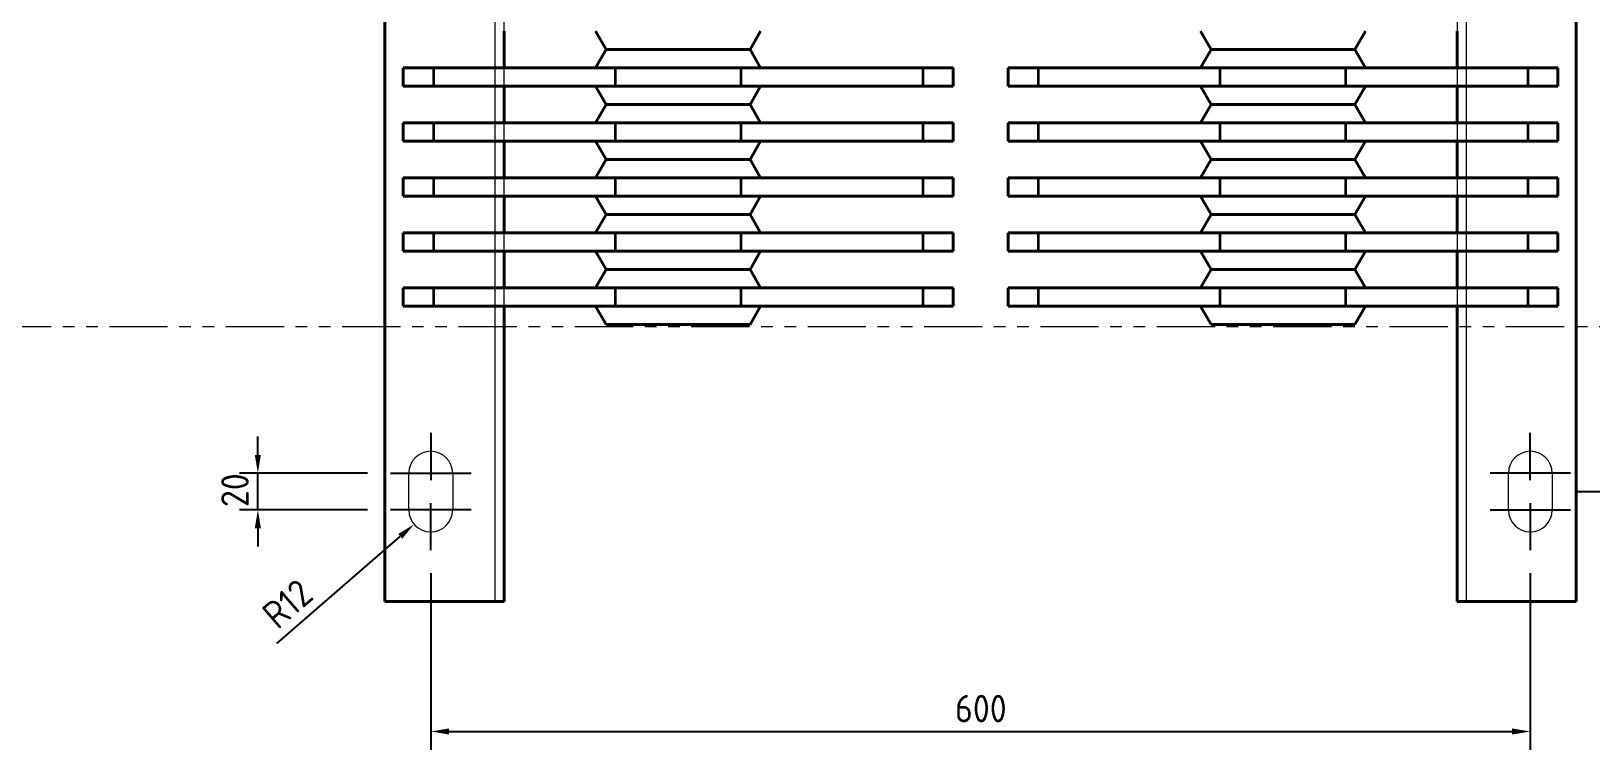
# Model space of a CAD drawing. Header units: millimetres. Extents: x 0 to 5945, y 0 to 4205.
# Drawn here: x 2516 to 3367, y 2709 to 3101 of the extents above; entities that cross this region are included whole.
import ezdxf

# ---------------------------------------------------------------- set-up
doc = ezdxf.new("R2010")
doc.units = ezdxf.units.MM
doc.header["$LTSCALE"] = 5
doc.linetypes.add('PHANTOM', pattern=[63.5, 31.75, -6.35, 6.35, -6.35, 6.35, -6.35])
for name, color, linetype, lineweight in [('가려진 것(ISO)', 2, 'Continuous', 18), ('가시적인 것(ISO)', 3, 'Continuous', 40), ('가시적인 좁은 것(ISO)', 3, 'Continuous', 35), ('중심 표식(ISO)', 1, 'Continuous', 25), ('참조(ISO)', 6, 'Continuous', 35), ('치수(ISO)', 2, 'Continuous', 25)]:
    doc.layers.add(name, color=color, linetype=linetype, lineweight=lineweight)
doc.styles.add('치수 텍스트_PSTEK_POSCO', font='isocp.shx')
doc.dimstyles.new('치수_PSTEK_POSCO', dxfattribs={"dimscale": 5, "dimtxt": 3, "dimasz": 2, "dimexe": 2, "dimexo": 2.5, "dimgap": 1, "dimtad": 1, "dimrnd": 1e-08, "dimdsep": 46, "dimtxsty": '치수 텍스트_PSTEK_POSCO', "dimcen": 0.09, "dimdle": 10, "dimclrd": 7, "dimclre": 7, "dimclrt": 2, "dimadec": 1, "dimazin": 2, "dimtfac": 1, "dimtmove": 0, "dimatfit": 3, "dimfxl": 0, "dimtolj": 1, "dimlwd": -1, "dimlwe": -1, "dimarcsym": 0})

# ---------------------------------------------------------------- blocks, each defined once
blk = doc.blocks.new('*D45')
at = {"layer": 'Defpoints', "color": 0}
for p in [(2733.88, 2817.74), (3333.88, 2817.74), (3333.88, 2718.86)]:
    blk.add_point(p, dxfattribs=at)
at = {"layer": '치수(ISO)', "color": 7}
for p, q in [((2733.88, 2805.24), (2733.88, 2708.86)), ((3333.88, 2805.24), (3333.88, 2708.86)), ((2743.88, 2718.86), (3323.88, 2718.86))]:
    blk.add_line(p, q, dxfattribs=at)
for points in [[(2743.88, 2720.53), (2743.88, 2717.2), (2733.88, 2718.86)], [(3323.88, 2720.53), (3323.88, 2717.2), (3333.88, 2718.86)]]:
    blk.add_solid(points, dxfattribs=at)
at = {"layer": '치수(ISO)', "color": 2, "insert": (3019.93, 2731.36), "char_height": 15, "attachment_point": 4, "style": '치수 텍스트_PSTEK_POSCO'}
blk.add_mtext('\\A1;600', dxfattribs=at)
blk = doc.blocks.new('*D46')
at = {"layer": 'Defpoints', "color": 0}
for p in [(3345.88, 3979.74), (3794.38, 3979.74), (3345.88, 2849.74)]:
    blk.add_point(p, dxfattribs=at)
at = {"layer": '치수(ISO)', "color": 7}
for p, q in [((3358.38, 3979.74), (3804.38, 3979.74)), ((3794.38, 2859.74), (3794.38, 3969.74)), ((3358.38, 2849.74), (3804.38, 2849.74))]:
    blk.add_line(p, q, dxfattribs=at)
for points in [[(3792.71, 3969.74), (3796.04, 3969.74), (3794.38, 3979.74)], [(3792.71, 2859.74), (3796.04, 2859.74), (3794.38, 2849.74)]]:
    blk.add_solid(points, dxfattribs=at)
at = {"layer": '치수(ISO)', "color": 2, "insert": (3781.88, 3398.98), "char_height": 15, "attachment_point": 4, "rotation": 90, "style": '치수 텍스트_PSTEK_POSCO'}
blk.add_mtext('\\A1;1130', dxfattribs=at)
blk = doc.blocks.new('*D56')
at = {"layer": 'Defpoints', "color": 0}
for p in [(2639.56, 2859.74), (2711.88, 2859.74), (2711.88, 2839.74)]:
    blk.add_point(p, dxfattribs=at)
at = {"layer": '치수(ISO)', "color": 7}
for p, q in [((2639.56, 2869.74), (2639.56, 2879.74)), ((2699.38, 2859.74), (2629.56, 2859.74)), ((2639.56, 2839.74), (2639.56, 2859.74)), ((2699.38, 2839.74), (2629.56, 2839.74)), ((2639.56, 2829.74), (2639.56, 2819.74))]:
    blk.add_line(p, q, dxfattribs=at)
for points in [[(2637.9, 2869.74), (2641.23, 2869.74), (2639.56, 2859.74)], [(2637.9, 2829.74), (2641.23, 2829.74), (2639.56, 2839.74)]]:
    blk.add_solid(points, dxfattribs=at)
at = {"layer": '치수(ISO)', "color": 2, "insert": (2627.06, 2841.29), "char_height": 15, "attachment_point": 4, "rotation": 90, "style": '치수 텍스트_PSTEK_POSCO'}
blk.add_mtext('\\A1;20', dxfattribs=at)
blk = doc.blocks.new('*D57')
at = {"layer": 'Defpoints', "color": 0}
for p in [(2733.88, 2839.74), (2724.81, 2831.88)]:
    blk.add_point(p, dxfattribs=at)
at = {"layer": '치수(ISO)', "color": 7}
blk.add_line((2649.86, 2766.95), (2717.25, 2825.33), dxfattribs=at)
blk.add_solid([(2716.16, 2826.59), (2718.34, 2824.07), (2724.81, 2831.88)], dxfattribs=at)
at = {"layer": '치수(ISO)', "color": 2, "insert": (2645.46, 2779.68), "char_height": 15, "attachment_point": 4, "rotation": 40.90273, "style": '치수 텍스트_PSTEK_POSCO'}
blk.add_mtext('\\A1;R12', dxfattribs=at)

msp = doc.modelspace()

# ---------------------------------------------------------------- linework, layer by layer
at = {"layer": '가려진 것(ISO)'}
for p, q in [((2768.8806, 4039.7386), (2768.8806, 2789.7386)), ((3298.8806, 4039.7386), (3298.8806, 2789.7386)), ((2773.8806, 3100.9386), (2773.8806, 3110.9386)), ((3293.8806, 3110.9386), (3293.8806, 3100.9386)), ((2773.8806, 3070.9386), (2773.8806, 3080.9386)), ((3293.8806, 3080.9386), (3293.8806, 3070.9386)), ((2773.8806, 3040.9386), (2773.8806, 3050.9386)), ((3293.8806, 3050.9386), (3293.8806, 3040.9386)), ((2773.8806, 3010.9386), (2773.8806, 3020.9386)), ((3293.8806, 3020.9386), (3293.8806, 3010.9386)), ((2773.8806, 2980.9386), (2773.8806, 2990.9386)), ((3293.8806, 2990.9386), (3293.8806, 2980.9386)), ((2773.8806, 2950.9386), (2773.8806, 2960.9386)), ((3293.8806, 2960.9386), (3293.8806, 2950.9386)), ((2721.8806, 2839.7386), (2721.8806, 2859.7386)), ((2745.8806, 2859.7386), (2745.8806, 2839.7386)), ((3321.8806, 2839.7386), (3321.8806, 2859.7386)), ((3345.8806, 2859.7386), (3345.8806, 2839.7386))]:
    msp.add_line(p, q, dxfattribs=at)
for centre, start, end in [((2733.8806, 2859.7386), 0, 180), ((3333.8806, 2859.7386), 0, 180), ((2733.8806, 2839.7386), 180, 0), ((3333.8806, 2839.7386), 180, 0)]:
    msp.add_arc(centre, 12, start, end, dxfattribs=at)
at = {"layer": '가시적인 것(ISO)'}
for p, q in [((2708.8806, 3194.7386), (2708.8806, 2789.7386)), ((3358.8806, 3194.7386), (3358.8806, 2789.7386)), ((2773.8806, 3080.9386), (2773.8806, 3100.9386)), ((2829.6541, 3090.9386), (2823.8806, 3100.9386)), ((2908.1071, 3090.9386), (2913.8806, 3100.9386)), ((3159.6541, 3090.9386), (3153.8806, 3100.9386)), ((3238.1071, 3090.9386), (3243.8806, 3100.9386)), ((3293.8806, 3100.9386), (3293.8806, 3080.9386)), ((2829.6541, 3090.9386), (2823.8806, 3080.9386)), ((2829.6541, 3090.9386), (2908.1071, 3090.9386)), ((2908.1071, 3090.9386), (2913.8806, 3080.9386)), ((3159.6541, 3090.9386), (3153.8806, 3080.9386)), ((3159.6541, 3090.9386), (3238.1071, 3090.9386)), ((3238.1071, 3090.9386), (3243.8806, 3080.9386)), ((2735.3301, 3080.9386), (2718.8806, 3080.9386)), ((2718.8806, 3080.9386), (2718.8806, 3070.9386)), ((2735.3301, 3080.9386), (2834.6786, 3080.9386)), ((2903.0826, 3080.9386), (2834.6786, 3080.9386)), ((2903.0826, 3080.9386), (3002.4311, 3080.9386)), ((3018.8806, 3080.9386), (3002.4311, 3080.9386)), ((3018.8806, 3080.9386), (3018.8806, 3070.9386)), ((3065.3301, 3080.9386), (3048.8806, 3080.9386)), ((3048.8806, 3080.9386), (3048.8806, 3070.9386)), ((3065.3301, 3080.9386), (3164.6786, 3080.9386)), ((3233.0826, 3080.9386), (3164.6786, 3080.9386)), ((3233.0826, 3080.9386), (3332.4311, 3080.9386)), ((3348.8806, 3080.9386), (3332.4311, 3080.9386)), ((3348.8806, 3080.9386), (3348.8806, 3070.9386)), ((2718.8806, 3070.9386), (2735.3301, 3070.9386)), ((2834.6786, 3070.9386), (2735.3301, 3070.9386)), ((2773.8806, 3050.9386), (2773.8806, 3070.9386)), ((2829.6541, 3060.9386), (2823.8806, 3070.9386)), ((2834.6786, 3070.9386), (2903.0826, 3070.9386)), ((3002.4311, 3070.9386), (2903.0826, 3070.9386)), ((2908.1071, 3060.9386), (2913.8806, 3070.9386)), ((3002.4311, 3070.9386), (3018.8806, 3070.9386)), ((3048.8806, 3070.9386), (3065.3301, 3070.9386)), ((3164.6786, 3070.9386), (3065.3301, 3070.9386)), ((3159.6541, 3060.9386), (3153.8806, 3070.9386)), ((3164.6786, 3070.9386), (3233.0826, 3070.9386)), ((3332.4311, 3070.9386), (3233.0826, 3070.9386)), ((3238.1071, 3060.9386), (3243.8806, 3070.9386)), ((3293.8806, 3070.9386), (3293.8806, 3050.9386)), ((3332.4311, 3070.9386), (3348.8806, 3070.9386)), ((2829.6541, 3060.9386), (2823.8806, 3050.9386)), ((2829.6541, 3060.9386), (2908.1071, 3060.9386)), ((2908.1071, 3060.9386), (2913.8806, 3050.9386)), ((3159.6541, 3060.9386), (3153.8806, 3050.9386)), ((3159.6541, 3060.9386), (3238.1071, 3060.9386)), ((3238.1071, 3060.9386), (3243.8806, 3050.9386)), ((2735.3301, 3050.9386), (2718.8806, 3050.9386)), ((2718.8806, 3050.9386), (2718.8806, 3040.9386)), ((2735.3301, 3050.9386), (2834.6786, 3050.9386)), ((2903.0826, 3050.9386), (2834.6786, 3050.9386)), ((2903.0826, 3050.9386), (3002.4311, 3050.9386)), ((3018.8806, 3050.9386), (3002.4311, 3050.9386)), ((3018.8806, 3050.9386), (3018.8806, 3040.9386)), ((3065.3301, 3050.9386), (3048.8806, 3050.9386)), ((3048.8806, 3050.9386), (3048.8806, 3040.9386)), ((3065.3301, 3050.9386), (3164.6786, 3050.9386)), ((3233.0826, 3050.9386), (3164.6786, 3050.9386)), ((3233.0826, 3050.9386), (3332.4311, 3050.9386)), ((3348.8806, 3050.9386), (3332.4311, 3050.9386)), ((3348.8806, 3050.9386), (3348.8806, 3040.9386)), ((2718.8806, 3040.9386), (2735.3301, 3040.9386)), ((2834.6786, 3040.9386), (2735.3301, 3040.9386)), ((2773.8806, 3020.9386), (2773.8806, 3040.9386)), ((2829.6541, 3030.9386), (2823.8806, 3040.9386)), ((2834.6786, 3040.9386), (2903.0826, 3040.9386)), ((3002.4311, 3040.9386), (2903.0826, 3040.9386)), ((2908.1071, 3030.9386), (2913.8806, 3040.9386)), ((3002.4311, 3040.9386), (3018.8806, 3040.9386)), ((3048.8806, 3040.9386), (3065.3301, 3040.9386)), ((3164.6786, 3040.9386), (3065.3301, 3040.9386)), ((3159.6541, 3030.9386), (3153.8806, 3040.9386)), ((3164.6786, 3040.9386), (3233.0826, 3040.9386)), ((3332.4311, 3040.9386), (3233.0826, 3040.9386)), ((3238.1071, 3030.9386), (3243.8806, 3040.9386)), ((3293.8806, 3040.9386), (3293.8806, 3020.9386)), ((3332.4311, 3040.9386), (3348.8806, 3040.9386)), ((2829.6541, 3030.9386), (2823.8806, 3020.9386)), ((2829.6541, 3030.9386), (2908.1071, 3030.9386)), ((2908.1071, 3030.9386), (2913.8806, 3020.9386)), ((3159.6541, 3030.9386), (3153.8806, 3020.9386)), ((3159.6541, 3030.9386), (3238.1071, 3030.9386)), ((3238.1071, 3030.9386), (3243.8806, 3020.9386)), ((2735.3301, 3020.9386), (2718.8806, 3020.9386)), ((2718.8806, 3020.9386), (2718.8806, 3010.9386)), ((2735.3301, 3020.9386), (2834.6786, 3020.9386)), ((2903.0826, 3020.9386), (2834.6786, 3020.9386)), ((2903.0826, 3020.9386), (3002.4311, 3020.9386)), ((3018.8806, 3020.9386), (3002.4311, 3020.9386)), ((3018.8806, 3020.9386), (3018.8806, 3010.9386)), ((3065.3301, 3020.9386), (3048.8806, 3020.9386)), ((3048.8806, 3020.9386), (3048.8806, 3010.9386)), ((3065.3301, 3020.9386), (3164.6786, 3020.9386)), ((3233.0826, 3020.9386), (3164.6786, 3020.9386)), ((3233.0826, 3020.9386), (3332.4311, 3020.9386)), ((3348.8806, 3020.9386), (3332.4311, 3020.9386)), ((3348.8806, 3020.9386), (3348.8806, 3010.9386)), ((2718.8806, 3010.9386), (2735.3301, 3010.9386)), ((2834.6786, 3010.9386), (2735.3301, 3010.9386)), ((2773.8806, 2990.9386), (2773.8806, 3010.9386)), ((2829.6541, 3000.9386), (2823.8806, 3010.9386)), ((2834.6786, 3010.9386), (2903.0826, 3010.9386)), ((3002.4311, 3010.9386), (2903.0826, 3010.9386)), ((2908.1071, 3000.9386), (2913.8806, 3010.9386)), ((3002.4311, 3010.9386), (3018.8806, 3010.9386)), ((3048.8806, 3010.9386), (3065.3301, 3010.9386)), ((3164.6786, 3010.9386), (3065.3301, 3010.9386)), ((3159.6541, 3000.9386), (3153.8806, 3010.9386)), ((3164.6786, 3010.9386), (3233.0826, 3010.9386)), ((3332.4311, 3010.9386), (3233.0826, 3010.9386)), ((3238.1071, 3000.9386), (3243.8806, 3010.9386)), ((3293.8806, 3010.9386), (3293.8806, 2990.9386)), ((3332.4311, 3010.9386), (3348.8806, 3010.9386)), ((2829.6541, 3000.9386), (2823.8806, 2990.9386)), ((2829.6541, 3000.9386), (2908.1071, 3000.9386)), ((2908.1071, 3000.9386), (2913.8806, 2990.9386)), ((3159.6541, 3000.9386), (3153.8806, 2990.9386)), ((3159.6541, 3000.9386), (3238.1071, 3000.9386)), ((3238.1071, 3000.9386), (3243.8806, 2990.9386)), ((2735.3301, 2990.9386), (2718.8806, 2990.9386)), ((2718.8806, 2990.9386), (2718.8806, 2980.9386)), ((2735.3301, 2990.9386), (2834.6786, 2990.9386)), ((2903.0826, 2990.9386), (2834.6786, 2990.9386)), ((2903.0826, 2990.9386), (3002.4311, 2990.9386)), ((3018.8806, 2990.9386), (3002.4311, 2990.9386)), ((3018.8806, 2990.9386), (3018.8806, 2980.9386)), ((3065.3301, 2990.9386), (3048.8806, 2990.9386)), ((3048.8806, 2990.9386), (3048.8806, 2980.9386)), ((3065.3301, 2990.9386), (3164.6786, 2990.9386)), ((3233.0826, 2990.9386), (3164.6786, 2990.9386)), ((3233.0826, 2990.9386), (3332.4311, 2990.9386)), ((3348.8806, 2990.9386), (3332.4311, 2990.9386)), ((3348.8806, 2990.9386), (3348.8806, 2980.9386)), ((2718.8806, 2980.9386), (2735.3301, 2980.9386)), ((2834.6786, 2980.9386), (2735.3301, 2980.9386)), ((2773.8806, 2960.9386), (2773.8806, 2980.9386)), ((2829.6541, 2970.9386), (2823.8806, 2980.9386)), ((2834.6786, 2980.9386), (2903.0826, 2980.9386)), ((3002.4311, 2980.9386), (2903.0826, 2980.9386)), ((2908.1071, 2970.9386), (2913.8806, 2980.9386)), ((3002.4311, 2980.9386), (3018.8806, 2980.9386)), ((3048.8806, 2980.9386), (3065.3301, 2980.9386)), ((3164.6786, 2980.9386), (3065.3301, 2980.9386)), ((3159.6541, 2970.9386), (3153.8806, 2980.9386)), ((3164.6786, 2980.9386), (3233.0826, 2980.9386)), ((3332.4311, 2980.9386), (3233.0826, 2980.9386)), ((3238.1071, 2970.9386), (3243.8806, 2980.9386)), ((3293.8806, 2980.9386), (3293.8806, 2960.9386)), ((3332.4311, 2980.9386), (3348.8806, 2980.9386)), ((2829.6541, 2970.9386), (2823.8806, 2960.9386)), ((2829.6541, 2970.9386), (2908.1071, 2970.9386)), ((2908.1071, 2970.9386), (2913.8806, 2960.9386)), ((3159.6541, 2970.9386), (3153.8806, 2960.9386)), ((3159.6541, 2970.9386), (3238.1071, 2970.9386)), ((3238.1071, 2970.9386), (3243.8806, 2960.9386)), ((2735.3301, 2960.9386), (2718.8806, 2960.9386)), ((2718.8806, 2960.9386), (2718.8806, 2950.9386)), ((2735.3301, 2960.9386), (2834.6786, 2960.9386)), ((2903.0826, 2960.9386), (2834.6786, 2960.9386)), ((2903.0826, 2960.9386), (3002.4311, 2960.9386)), ((3018.8806, 2960.9386), (3002.4311, 2960.9386)), ((3018.8806, 2960.9386), (3018.8806, 2950.9386)), ((3065.3301, 2960.9386), (3048.8806, 2960.9386)), ((3048.8806, 2960.9386), (3048.8806, 2950.9386)), ((3065.3301, 2960.9386), (3164.6786, 2960.9386)), ((3233.0826, 2960.9386), (3164.6786, 2960.9386)), ((3233.0826, 2960.9386), (3332.4311, 2960.9386)), ((3348.8806, 2960.9386), (3332.4311, 2960.9386)), ((3348.8806, 2960.9386), (3348.8806, 2950.9386)), ((2718.8806, 2950.9386), (2735.3301, 2950.9386)), ((2834.6786, 2950.9386), (2735.3301, 2950.9386)), ((2773.8806, 2789.7386), (2773.8806, 2950.9386)), ((2829.6541, 2940.9386), (2823.8806, 2950.9386)), ((2834.6786, 2950.9386), (2903.0826, 2950.9386)), ((3002.4311, 2950.9386), (2903.0826, 2950.9386)), ((2908.1071, 2940.9386), (2913.8806, 2950.9386)), ((3002.4311, 2950.9386), (3018.8806, 2950.9386)), ((3048.8806, 2950.9386), (3065.3301, 2950.9386)), ((3164.6786, 2950.9386), (3065.3301, 2950.9386)), ((3159.6541, 2940.9386), (3153.8806, 2950.9386)), ((3164.6786, 2950.9386), (3233.0826, 2950.9386)), ((3332.4311, 2950.9386), (3233.0826, 2950.9386)), ((3238.1071, 2940.9386), (3243.8806, 2950.9386)), ((3293.8806, 2950.9386), (3293.8806, 2789.7386)), ((3332.4311, 2950.9386), (3348.8806, 2950.9386)), ((2829.6541, 2940.9386), (2908.1071, 2940.9386)), ((3159.6541, 2940.9386), (3238.1071, 2940.9386)), ((2773.8806, 2789.7386), (2708.8806, 2789.7386)), ((3358.8806, 2789.7386), (3293.8806, 2789.7386))]:
    msp.add_line(p, q, dxfattribs=at)
at = {"layer": '가시적인 좁은 것(ISO)'}
for p, q in [((2735.3301, 3080.9386), (2735.3301, 3070.9386)), ((2834.6786, 3070.9386), (2834.6786, 3080.9386)), ((2903.0826, 3080.9386), (2903.0826, 3070.9386)), ((3002.4311, 3080.9386), (3002.4311, 3070.9386)), ((3065.3301, 3080.9386), (3065.3301, 3070.9386)), ((3164.6786, 3070.9386), (3164.6786, 3080.9386)), ((3233.0826, 3080.9386), (3233.0826, 3070.9386)), ((3332.4311, 3080.9386), (3332.4311, 3070.9386)), ((2735.3301, 3050.9386), (2735.3301, 3040.9386)), ((2834.6786, 3040.9386), (2834.6786, 3050.9386)), ((2903.0826, 3050.9386), (2903.0826, 3040.9386)), ((3002.4311, 3050.9386), (3002.4311, 3040.9386)), ((3065.3301, 3050.9386), (3065.3301, 3040.9386)), ((3164.6786, 3040.9386), (3164.6786, 3050.9386)), ((3233.0826, 3050.9386), (3233.0826, 3040.9386)), ((3332.4311, 3050.9386), (3332.4311, 3040.9386)), ((2735.3301, 3020.9386), (2735.3301, 3010.9386)), ((2834.6786, 3010.9386), (2834.6786, 3020.9386)), ((2903.0826, 3020.9386), (2903.0826, 3010.9386)), ((3002.4311, 3020.9386), (3002.4311, 3010.9386)), ((3065.3301, 3020.9386), (3065.3301, 3010.9386)), ((3164.6786, 3010.9386), (3164.6786, 3020.9386)), ((3233.0826, 3020.9386), (3233.0826, 3010.9386)), ((3332.4311, 3020.9386), (3332.4311, 3010.9386)), ((2735.3301, 2990.9386), (2735.3301, 2980.9386)), ((2834.6786, 2980.9386), (2834.6786, 2990.9386)), ((2903.0826, 2990.9386), (2903.0826, 2980.9386)), ((3002.4311, 2990.9386), (3002.4311, 2980.9386)), ((3065.3301, 2990.9386), (3065.3301, 2980.9386)), ((3164.6786, 2980.9386), (3164.6786, 2990.9386)), ((3233.0826, 2990.9386), (3233.0826, 2980.9386)), ((3332.4311, 2990.9386), (3332.4311, 2980.9386)), ((2735.3301, 2960.9386), (2735.3301, 2950.9386)), ((2834.6786, 2950.9386), (2834.6786, 2960.9386)), ((2903.0826, 2960.9386), (2903.0826, 2950.9386)), ((3002.4311, 2960.9386), (3002.4311, 2950.9386)), ((3065.3301, 2960.9386), (3065.3301, 2950.9386)), ((3164.6786, 2950.9386), (3164.6786, 2960.9386)), ((3233.0826, 2960.9386), (3233.0826, 2950.9386)), ((3332.4311, 2960.9386), (3332.4311, 2950.9386))]:
    msp.add_line(p, q, dxfattribs=at)
at = {"layer": '중심 표식(ISO)', "linetype": 'Continuous'}
for p, q in [((2733.8806, 2881.7386), (2733.8806, 2855.9886)), ((3333.8806, 2855.9886), (3333.8806, 2881.7386)), ((2711.8806, 2859.7386), (2755.8806, 2859.7386)), ((3355.8806, 2859.7386), (3311.8806, 2859.7386)), ((2733.8806, 2817.7386), (2733.8806, 2843.4886)), ((3333.8806, 2843.4886), (3333.8806, 2817.7386)), ((2755.8806, 2839.7386), (2711.8806, 2839.7386)), ((3311.8806, 2839.7386), (3355.8806, 2839.7386))]:
    msp.add_line(p, q, dxfattribs=at)
at = {"layer": '참조(ISO)', "color": 6, "linetype": 'PHANTOM', "lineweight": 0, "ltscale": 0.2}
msp.add_line((2431.5806, 2939.7386), (3631.5806, 2939.7386), dxfattribs=at)

# ---------------------------------------------------------------- dimensions: what is measured, and where the dimension line sits
at = {"layer": '치수(ISO)', "color": 7}
for base, p1, p2, override, picture, middle in [((3794.3778, 3979.7386), (3345.8806, 2849.7386), (3345.8806, 3979.7386), {"dimdec": 2, "dimtp": 0, "dimtm": 0, "dimtdec": 2, "dimtofl": 0, "dimatfit": 1}, '*D46', (3794.3778, 3414.7386)), ((2639.5635, 2859.7386), (2711.8806, 2839.7386), (2711.8806, 2859.7386), {"dimdec": 2, "dimtp": 0, "dimtm": 0, "dimtdec": 2, "dimtofl": 1, "dimatfit": 1}, '*D56', (2639.5635, 2849.7386))]:
    dim = msp.add_linear_dim(base=base, p1=p1, p2=p2, angle=90, dimstyle='치수_PSTEK_POSCO', override=override, dxfattribs=at)
    dim.commit()
    dim.dimension.update_dxf_attribs({"geometry": picture, "text_midpoint": middle, "dimtype": 160})
dim = msp.add_radius_dim(center=(2733.8806, 2839.7386), mpoint=(2724.8107, 2831.8812), dimstyle='치수_PSTEK_POSCO', override={"dimdec": 2, "dimcen": 0, "dimtp": 0, "dimtm": 0, "dimtdec": 2, "dimtofl": 0}, dxfattribs=at)
dim.commit()
dim.dimension.update_dxf_attribs({"geometry": '*D57', "text_midpoint": (2663.6213, 2778.8722), "dimtype": 164})
dim = msp.add_linear_dim(base=(3333.8806, 2718.8632), p1=(2733.8806, 2817.7386), p2=(3333.8806, 2817.7386), dimstyle='치수_PSTEK_POSCO', override={"dimdec": 2, "dimtp": 0, "dimtm": 0, "dimtdec": 2, "dimtofl": 0, "dimatfit": 1}, dxfattribs=at)
dim.commit()
dim.dimension.update_dxf_attribs({"geometry": '*D45', "text_midpoint": (3033.8806, 2718.8632), "dimtype": 160})

doc.saveas('drawing.dxf')
